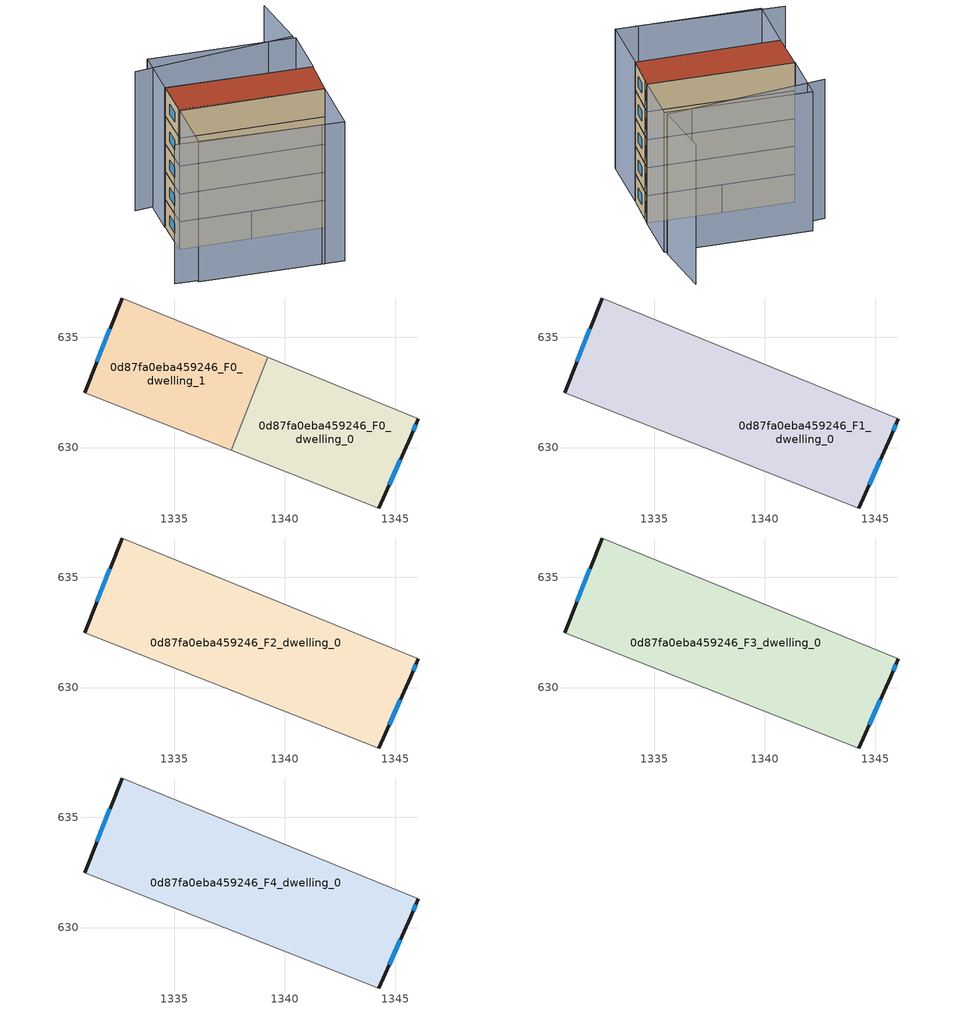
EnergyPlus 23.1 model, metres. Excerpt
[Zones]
0d87fa0eba459246_F0_dwelling_0
 floor ground (EU_floor_Construction): 1346.06,631.3 1345.7,630.49 1344.27,627.26 1337.57,629.88 1339.22,634.09 z0
 wall outside (EU_wall_Construction): 1344.27,627.26 1345.7,630.49 1346.06,631.3 z0:3
 wall adiabatic (EU_wall_Construction): 1337.57,629.88 1344.27,627.26 / 1346.06,631.3 1339.22,634.09 z0:3
 wall to 0d87fa0eba459246_F0_dwelling_1 (EU_wall_Construction): 1339.22,634.09 1337.57,629.88 z0:3
 window (EU_Window_Construction): 1345.81,630.75 1345.94,631.04 / 1344.73,628.31 1345.23,629.44 z0.98:2.02
0d87fa0eba459246_F0_dwelling_1
 floor ground (EU_floor_Construction): 1339.22,634.09 1337.57,629.88 1330.93,632.49 1332.64,636.78 z0
 wall outside (EU_wall_Construction): 1332.64,636.78 1330.93,632.49 z0:3
 wall adiabatic (EU_wall_Construction): 1330.93,632.49 1337.57,629.88 / 1339.22,634.09 1332.64,636.78 z0:3
 window (EU_Window_Construction): 1332.08,635.38 1331.48,633.88 z0.98:2.02
0d87fa0eba459246_F1_dwelling_0
 floor to 0d87fa0eba459246_F0_dwelling_0 (EU_floor_Construction): 1346.06,631.3 1345.7,630.49 1344.27,627.26 1337.57,629.88 1339.22,634.09 z3
 floor to 0d87fa0eba459246_F0_dwelling_1 (EU_floor_Construction): 1339.22,634.09 1337.57,629.88 1330.93,632.49 1332.64,636.78 z3
 wall outside (EU_wall_Construction): 1344.27,627.26 1345.7,630.49 1346.06,631.3 / 1332.64,636.78 1330.93,632.49 z3:6
 wall adiabatic (EU_wall_Construction): 1330.93,632.49 1344.27,627.26 / 1346.06,631.3 1332.64,636.78 z3:6
 window (EU_Window_Construction): 1345.81,630.75 1345.94,631.04 / 1344.73,628.31 1345.23,629.44 / 1332.08,635.38 1331.48,633.88 z3.98:5.02
0d87fa0eba459246_F2_dwelling_0
 floor to 0d87fa0eba459246_F1_dwelling_0 (EU_floor_Construction): 1346.06,631.3 1345.7,630.49 1344.27,627.26 1330.93,632.49 1332.64,636.78 z6
 wall outside (EU_wall_Construction): 1344.27,627.26 1345.7,630.49 1346.06,631.3 / 1332.64,636.78 1330.93,632.49 z6:9
 wall adiabatic (EU_wall_Construction): 1330.93,632.49 1344.27,627.26 / 1346.06,631.3 1332.64,636.78 z6:9
 window (EU_Window_Construction): 1345.81,630.75 1345.94,631.04 / 1344.73,628.31 1345.23,629.44 / 1332.08,635.38 1331.48,633.88 z6.98:8.02
0d87fa0eba459246_F3_dwelling_0
 floor to 0d87fa0eba459246_F2_dwelling_0 (EU_floor_Construction): 1346.06,631.3 1345.7,630.49 1344.27,627.26 1330.93,632.49 1332.64,636.78 z9
 wall outside (EU_wall_Construction): 1344.27,627.26 1345.7,630.49 1346.06,631.3 / 1332.64,636.78 1330.93,632.49 z9:12
 wall adiabatic (EU_wall_Construction): 1330.93,632.49 1344.27,627.26 / 1346.06,631.3 1332.64,636.78 z9:12
 window (EU_Window_Construction): 1345.81,630.75 1345.94,631.04 / 1344.73,628.31 1345.23,629.44 / 1332.08,635.38 1331.48,633.88 z9.98:11.02
0d87fa0eba459246_F4_dwelling_0
 floor to 0d87fa0eba459246_F3_dwelling_0 (EU_floor_Construction): 1346.06,631.3 1345.7,630.49 1344.27,627.26 1330.93,632.49 1332.64,636.78 z12
 wall outside (EU_wall_Construction): 1344.27,627.26 1345.7,630.49 1346.06,631.3 / 1332.64,636.78 1330.93,632.49 z12:15
 wall adiabatic (EU_wall_Construction): 1330.93,632.49 1344.27,627.26 / 1346.06,631.3 1332.64,636.78 z12:15
 window (EU_Window_Construction): 1345.81,630.75 1345.94,631.04 / 1344.73,628.31 1345.23,629.44 / 1332.08,635.38 1331.48,633.88 z12.98:14.02
 roof outside (EU_roof_Construction): 1344.27,627.26 1345.7,630.49 1346.06,631.3 1332.64,636.78 1330.93,632.49 z15
shading: 1326.42,627.6 1339.91,621.83 / 1349.83,643.37 1348.27,637.07 / 1348.27,637.07 1332.41,641 / 1328.47,626.57 1331.03,632.75 / 1331.03,632.75 1344.27,627.26 / 1344.27,627.26 1341.71,621.09 / 1341.71,621.09 1328.47,626.57 / 1346.09,631.29 1332.6,636.79 / 1332.6,636.79 1334.8,642.17 / 1334.8,642.17 1348.28,636.67 / 1348.28,636.67 1346.09,631.29 z0:15
[Building]
EU S2 Campaign: North Axis=0; Terrain=City; Solar Distribution=FullExterior
[Site:Location]
Bologna: Latitude=44.5; Longitude=11.25; Time Zone=1; Elevation=37
[SizingPeriod:WeatherFileDays]
AnnualSizingPeriod: Begin Month=1; Begin Day of Month=1; End Month=12; End Day of Month=31; Day of Week for Start Day=Monday; Use Weather File Daylight Saving Period=No; Use Weather File Rain and Snow Indicators=No
[MATERIAL]
EU_InternalMass_Material: Roughness=MediumRough; Thickness=0.1; Conductivity=1; Density=1800; Specific Heat=900; Thermal Absorptance=0.9; Solar Absorptance=0.7; Visible Absorptance=0.7
[MATERIAL:NOMASS] Roughness=MediumRough; Thermal Absorptance=0.9; Solar Absorptance=0.7; Visible Absorptance=0.7
Name | Thermal Resistance
EU_wall_NoMass | 0.905828
EU_roof_NoMass | 0.37593
EU_floor_NoMass | 0.67114
[WINDOWMATERIAL:SIMPLEGLAZINGSYSTEM]
EU_Window_SimpleGlazing: UFactor=4.52486; Solar Heat Gain Coefficient=0.85; Visible Transmittance=0.85
[CONSTRUCTION]
EU_wall_Construction: EU_wall_NoMass
EU_roof_Construction: EU_roof_NoMass
EU_floor_Construction: EU_floor_NoMass
EU_Window_Construction: EU_Window_SimpleGlazing
EU_InternalMass_Construction: EU_InternalMass_Material
[ZONE] Type=1; Multiplier=1; Ceiling Height=autocalculate; Floor Area=autocalculate; Part of Total Floor Area=Yes
Name | Volume
0d87fa0eba459246_F0_dwelling_0 | 97.615
0d87fa0eba459246_F1_dwelling_0 | 195.205
0d87fa0eba459246_F2_dwelling_0; 0d87fa0eba459246_F3_dwelling_0; 0d87fa0eba459246_F4_dwelling_0 | 195.206
0d87fa0eba459246_F0_dwelling_1 | 97.6077
[INTERNALMASS] Construction=EU_InternalMass_Construction
Name | Zone or ZoneList | Surface Area
0d87fa0eba459246_F0_dwelling_0_EU_InternalMass | 0d87fa0eba459246_F0_dwelling_0 | 32.5382
0d87fa0eba459246_F0_dwelling_1_EU_InternalMass | 0d87fa0eba459246_F0_dwelling_1 | 32.5359
0d87fa0eba459246_F1_dwelling_0_EU_InternalMass | 0d87fa0eba459246_F1_dwelling_0 | 65.0685
0d87fa0eba459246_F2_dwelling_0_EU_InternalMass | 0d87fa0eba459246_F2_dwelling_0 | 65.0685
0d87fa0eba459246_F3_dwelling_0_EU_InternalMass | 0d87fa0eba459246_F3_dwelling_0 | 65.0685
0d87fa0eba459246_F4_dwelling_0_EU_InternalMass | 0d87fa0eba459246_F4_dwelling_0 | 65.0685
[OTHEREQUIPMENT] Fuel Type=Electricity; Design Level Calculation Method=Watts/Area; Power per Zone Floor Area=1; Fraction Latent=0; Fraction Radiant=0; Fraction Lost=0; Carbon Dioxide Generation Rate=0; EndUse Subcategory=EU_Step8_InternalGains
Name | Zone or ZoneList or Space or SpaceList | Schedule
EU_Step8_InternalGain_0d87fa0eba459246_F0_dwelling_0_f000 | 0d87fa0eba459246_F0_dwelling_0 | EU_Step8_GainSchedule_0d87fa0eba459246_F0_dwelling_0_f000
EU_Step8_InternalGain_0d87fa0eba459246_F0_dwelling_1_f000 | 0d87fa0eba459246_F0_dwelling_1 | EU_Step8_GainSchedule_0d87fa0eba459246_F0_dwelling_1_f000
EU_Step8_InternalGain_0d87fa0eba459246_F1_dwelling_0_f000 | 0d87fa0eba459246_F1_dwelling_0 | EU_Step8_GainSchedule_0d87fa0eba459246_F1_dwelling_0_f000
EU_Step8_InternalGain_0d87fa0eba459246_F2_dwelling_0_f000 | 0d87fa0eba459246_F2_dwelling_0 | EU_Step8_GainSchedule_0d87fa0eba459246_F2_dwelling_0_f000
EU_Step8_InternalGain_0d87fa0eba459246_F3_dwelling_0_f000 | 0d87fa0eba459246_F3_dwelling_0 | EU_Step8_GainSchedule_0d87fa0eba459246_F3_dwelling_0_f000
EU_Step8_InternalGain_0d87fa0eba459246_F4_dwelling_0_f000 | 0d87fa0eba459246_F4_dwelling_0 | EU_Step8_GainSchedule_0d87fa0eba459246_F4_dwelling_0_f000
[ZONEVENTILATION:DESIGNFLOWRATE] Schedule=EU_AlwaysOn; Design Flow Rate Calculation Method=AirChanges/Hour; Air Changes per Hour=0.73129; Ventilation Type=Natural; Fan Pressure Rise=0; Fan Total Efficiency=1; Constant Term Coefficient=1; Temperature Term Coefficient=0; Velocity Term Coefficient=0; Velocity Squared Term Coefficient=0; Minimum Indoor Temperature=-100; Maximum Indoor Temperature=100; Delta Temperature=-100; Minimum Outdoor Temperature=-100; Maximum Outdoor Temperature=100; Maximum Wind Speed=40
Name | Zone or ZoneList or Space or SpaceList
EU_ConstantAir_0d87fa0eba459246_F0_dwelling_0 | 0d87fa0eba459246_F0_dwelling_0
EU_ConstantAir_0d87fa0eba459246_F0_dwelling_1 | 0d87fa0eba459246_F0_dwelling_1
EU_ConstantAir_0d87fa0eba459246_F1_dwelling_0 | 0d87fa0eba459246_F1_dwelling_0
EU_ConstantAir_0d87fa0eba459246_F2_dwelling_0 | 0d87fa0eba459246_F2_dwelling_0
EU_ConstantAir_0d87fa0eba459246_F3_dwelling_0 | 0d87fa0eba459246_F3_dwelling_0
EU_ConstantAir_0d87fa0eba459246_F4_dwelling_0 | 0d87fa0eba459246_F4_dwelling_0
[HVACTEMPLATE:THERMOSTAT] Constant Heating Setpoint=20; Constant Cooling Setpoint=50
EU_HeatOnly_0d87fa0eba459246_F0_dwelling_0; EU_HeatOnly_0d87fa0eba459246_F0_dwelling_1; EU_HeatOnly_0d87fa0eba459246_F1_dwelling_0; EU_HeatOnly_0d87fa0eba459246_F2_dwelling_0; EU_HeatOnly_0d87fa0eba459246_F3_dwelling_0; EU_HeatOnly_0d87fa0eba459246_F4_dwelling_0
[HVACTEMPLATE:ZONE:IDEALLOADSAIRSYSTEM] System Availability Schedule=EU_AlwaysOn; Maximum Heating Supply Air Temperature=50; Minimum Cooling Supply Air Temperature=13; Maximum Heating Supply Air Humidity Ratio=0.0156; Minimum Cooling Supply Air Humidity Ratio=0.0077; Heating Limit=NoLimit; Cooling Limit=NoLimit; Heating Availability Schedule=EU_AlwaysOn; Cooling Availability Schedule=EU_CoolingOff; Dehumidification Control Type=ConstantSensibleHeatRatio; Cooling Sensible Heat Ratio=0.7; Dehumidification Setpoint=60; Humidification Control Type=None; Humidification Setpoint=30; Outdoor Air Method=None; Outdoor Air Flow Rate per Person=0.00944; Outdoor Air Flow Rate per Zone Floor Area=0; Outdoor Air Flow Rate per Zone=0; Demand Controlled Ventilation Type=None; Outdoor Air Economizer Type=NoEconomizer; Heat Recovery Type=None; Sensible Heat Recovery Effectiveness=0.7; Latent Heat Recovery Effectiveness=0.65
Name | Template Thermostat
0d87fa0eba459246_F0_dwelling_0 | EU_HeatOnly_0d87fa0eba459246_F0_dwelling_0
0d87fa0eba459246_F0_dwelling_1 | EU_HeatOnly_0d87fa0eba459246_F0_dwelling_1
0d87fa0eba459246_F1_dwelling_0 | EU_HeatOnly_0d87fa0eba459246_F1_dwelling_0
0d87fa0eba459246_F2_dwelling_0 | EU_HeatOnly_0d87fa0eba459246_F2_dwelling_0
0d87fa0eba459246_F3_dwelling_0 | EU_HeatOnly_0d87fa0eba459246_F3_dwelling_0
0d87fa0eba459246_F4_dwelling_0 | EU_HeatOnly_0d87fa0eba459246_F4_dwelling_0
[SIZING:ZONE] Zone Cooling Design Supply Air Temperature Input Method=SupplyAirTemperature; Zone Cooling Design Supply Air Temperature=13; Zone Heating Design Supply Air Temperature Input Method=SupplyAirTemperature; Zone Heating Design Supply Air Temperature=50; Zone Cooling Design Supply Air Humidity Ratio=0.008; Zone Heating Design Supply Air Humidity Ratio=0.008; Cooling Design Air Flow Method=DesignDay; Cooling Design Air Flow Rate=0; Cooling Minimum Air Flow per Zone Floor Area=0.000762; Cooling Minimum Air Flow=0; Cooling Minimum Air Flow Fraction=0.2; Heating Design Air Flow Method=DesignDay; Heating Design Air Flow Rate=0; Heating Maximum Air Flow per Zone Floor Area=0.002032; Heating Maximum Air Flow=0.141576; Heating Maximum Air Flow Fraction=0.3; Account for Dedicated Outdoor Air System=No; Dedicated Outdoor Air System Control Strategy=NeutralSupplyAir; Dedicated Outdoor Air Low Setpoint Temperature for Design=autosize; Dedicated Outdoor Air High Setpoint Temperature for Design=autosize; Zone Load Sizing Method=Sensible Load Only No Latent Load; Zone Latent Cooling Design Supply Air Humidity Ratio Input Method=HumidityRatioDifference; Zone Cooling Design Supply Air Humidity Ratio Difference=0.005; Zone Latent Heating Design Supply Air Humidity Ratio Input Method=HumidityRatioDifference; Zone Humidification Design Supply Air Humidity Ratio Difference=0.005
0d87fa0eba459246_F0_dwelling_0; 0d87fa0eba459246_F0_dwelling_1; 0d87fa0eba459246_F1_dwelling_0; 0d87fa0eba459246_F2_dwelling_0; 0d87fa0eba459246_F3_dwelling_0; 0d87fa0eba459246_F4_dwelling_0
[SCHEDULE:CONSTANT]
Name | Hourly Value
EU_AlwaysOn | 1
EU_CoolingOff | 0
[SCHEDULE:FILE] Column Number=1; Rows to Skip at Top=0; Number of Hours of Data=8760; Column Separator=Comma; Interpolate to Timestep=No; Minutes per Item=60; Adjust Schedule for Daylight Savings=Yes
Name | File
EU_Step8_GainSchedule_0d87fa0eba459246_F0_dwelling_0_f000 | ../../schedules/0d87fa0eba459246/0d87fa0eba459246_F0_dwelling_0_f000_gain.csv
EU_Step8_GainSchedule_0d87fa0eba459246_F0_dwelling_1_f000 | ../../schedules/0d87fa0eba459246/0d87fa0eba459246_F0_dwelling_1_f000_gain.csv
EU_Step8_GainSchedule_0d87fa0eba459246_F1_dwelling_0_f000 | ../../schedules/0d87fa0eba459246/0d87fa0eba459246_F1_dwelling_0_f000_gain.csv
EU_Step8_GainSchedule_0d87fa0eba459246_F2_dwelling_0_f000 | ../../schedules/0d87fa0eba459246/0d87fa0eba459246_F2_dwelling_0_f000_gain.csv
EU_Step8_GainSchedule_0d87fa0eba459246_F3_dwelling_0_f000 | ../../schedules/0d87fa0eba459246/0d87fa0eba459246_F3_dwelling_0_f000_gain.csv
EU_Step8_GainSchedule_0d87fa0eba459246_F4_dwelling_0_f000 | ../../schedules/0d87fa0eba459246/0d87fa0eba459246_F4_dwelling_0_f000_gain.csv
